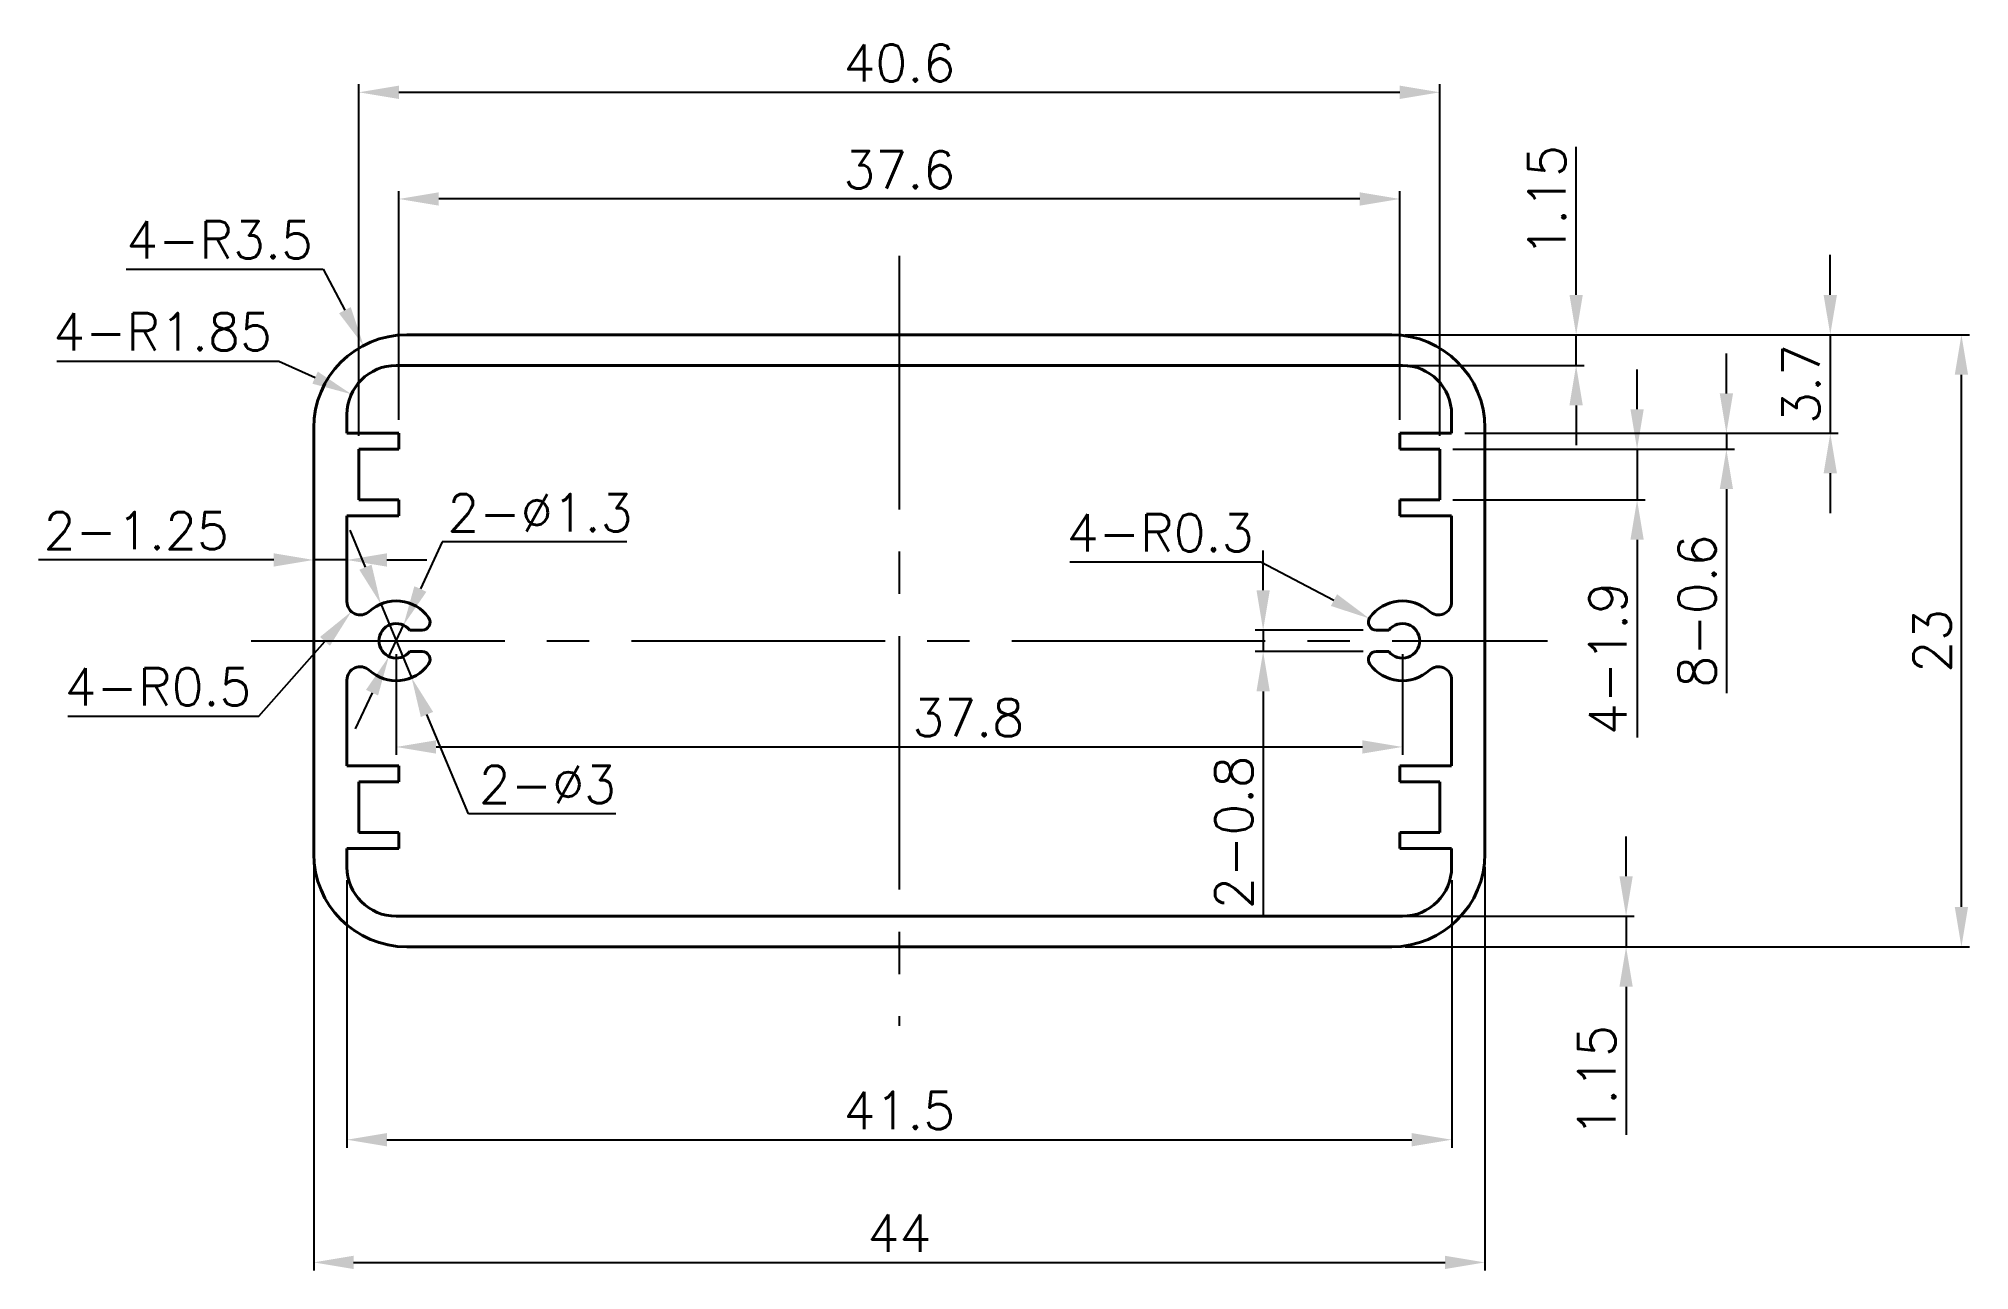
# Model space of a CAD drawing. Header units: millimetres. Extents: x 174.8 to 247.3, y 150.7 to 197.
import ezdxf

# ---------------------------------------------------------------- set-up
doc = ezdxf.new("R2010")
doc.units = ezdxf.units.MM
doc.header["$LTSCALE"] = 0.5
doc.linetypes.add('CENTER2', pattern=[28.575, 19.05, -3.175, 3.175, -3.175])
doc.layers.get('0').update_dxf_attribs({"lineweight": 40})
doc.layers.add('图层3', color=1, linetype='CENTER2')
doc.layers.add('标注', color=7, linetype='Continuous', lineweight=25)
doc.styles.get("Standard").update_dxf_attribs({"font": 'txt.shx'})
doc.dimstyles.new('比例2-1', dxfattribs={"dimtxt": 1.4, "dimasz": 1.5, "dimexe": 0.3, "dimexo": 0.5, "dimgap": 0.4, "dimtad": 1, "dimdec": 3, "dimdsep": 46, "dimtxsty": 'Standard', "dimcen": 0, "dimclrd": 5, "dimclre": 5, "dimadec": 3, "dimazin": 2, "dimtfac": 1, "dimtdec": 3, "dimtmove": 0, "dimatfit": 3, "dimfxl": 0, "dimarcsym": 0})
doc.dimstyles.new('比例2-1$3', dxfattribs={"dimtxt": 1.4, "dimasz": 1.5, "dimexe": 0.3, "dimexo": 0.5, "dimgap": 0.4, "dimtad": 1, "dimtih": 1, "dimtoh": 1, "dimdec": 3, "dimdsep": 46, "dimtxsty": 'Standard', "dimcen": 0, "dimclrd": 5, "dimclre": 5, "dimadec": 3, "dimazin": 2, "dimtfac": 1, "dimtdec": 3, "dimtmove": 0, "dimatfit": 3, "dimfxl": 0, "dimarcsym": 0})
doc.dimstyles.new('比例2-1$4', dxfattribs={"dimtxt": 1.4, "dimasz": 1.5, "dimexe": 0.3, "dimexo": 0.5, "dimgap": 0.4, "dimtad": 1, "dimtih": 1, "dimtoh": 1, "dimdec": 3, "dimdsep": 46, "dimtxsty": 'Standard', "dimcen": 0, "dimclrd": 5, "dimclre": 5, "dimadec": 3, "dimazin": 2, "dimtfac": 1, "dimtdec": 3, "dimtofl": 0, "dimtmove": 0, "dimatfit": 3, "dimfxl": 0, "dimarcsym": 0})

# ---------------------------------------------------------------- blocks, each defined once
blk = doc.blocks.new('*D0')
at = {"layer": 'Defpoints', "color": 0}
for p in [(185.151, 166.346), (229.151, 166.346), (229.151, 150.987)]:
    blk.add_point(p, dxfattribs=at)
at = {"layer": '标注', "color": 5, "lineweight": -2}
for p, q in [((185.151, 165.846), (185.151, 150.687)), ((229.151, 165.846), (229.151, 150.687)), ((186.651, 150.987), (227.651, 150.987))]:
    blk.add_line(p, q, dxfattribs=at)
at = {"layer": '标注', "color": 5}
for points in [[(186.651, 151.237), (186.651, 150.737), (185.151, 150.987)], [(227.651, 151.237), (227.651, 150.737), (229.151, 150.987)]]:
    blk.add_solid(points, dxfattribs=at)
at = {"layer": '标注', "color": 0, "insert": (207.151, 152.087), "char_height": 1.4, "attachment_point": 5}
blk.add_mtext('44', dxfattribs=at)
blk = doc.blocks.new('*D1')
at = {"layer": 'Defpoints', "color": 0}
for p in [(225.651, 185.846), (247.05, 185.846), (225.651, 162.846)]:
    blk.add_point(p, dxfattribs=at)
at = {"layer": '标注', "color": 5, "lineweight": -2}
for p, q in [((226.151, 185.846), (247.35, 185.846)), ((247.05, 164.346), (247.05, 184.346)), ((226.151, 162.846), (247.35, 162.846))]:
    blk.add_line(p, q, dxfattribs=at)
at = {"layer": '标注', "color": 5}
for points in [[(246.8, 184.346), (247.3, 184.346), (247.05, 185.846)], [(246.8, 164.346), (247.3, 164.346), (247.05, 162.846)]]:
    blk.add_solid(points, dxfattribs=at)
at = {"layer": '标注', "color": 0, "insert": (245.95, 174.346), "char_height": 1.4, "attachment_point": 5, "rotation": 90}
blk.add_mtext('23', dxfattribs=at)
blk = doc.blocks.new('*D2')
at = {"layer": 'Defpoints', "color": 0}
for p in [(188.351, 190.951), (188.351, 182.146), (225.951, 182.146)]:
    blk.add_point(p, dxfattribs=at)
at = {"layer": '标注', "color": 5, "lineweight": -2}
for p, q in [((188.351, 182.646), (188.351, 191.251)), ((224.451, 190.951), (189.851, 190.951)), ((225.951, 182.646), (225.951, 191.251))]:
    blk.add_line(p, q, dxfattribs=at)
at = {"layer": '标注', "color": 5}
for points in [[(189.851, 191.201), (189.851, 190.701), (188.351, 190.951)], [(224.451, 191.201), (224.451, 190.701), (225.951, 190.951)]]:
    blk.add_solid(points, dxfattribs=at)
at = {"layer": '标注', "color": 0, "insert": (207.151, 192.051), "char_height": 1.4, "attachment_point": 5}
blk.add_mtext('37.6', dxfattribs=at)
blk = doc.blocks.new('*D3')
at = {"layer": 'Defpoints', "color": 0}
for p in [(186.401, 165.846), (227.901, 165.846), (227.901, 155.598)]:
    blk.add_point(p, dxfattribs=at)
at = {"layer": '标注', "color": 5, "lineweight": -2}
for p, q in [((186.401, 165.346), (186.401, 155.298)), ((227.901, 165.346), (227.901, 155.298)), ((187.901, 155.598), (226.401, 155.598))]:
    blk.add_line(p, q, dxfattribs=at)
at = {"layer": '标注', "color": 5}
for points in [[(187.901, 155.848), (187.901, 155.348), (186.401, 155.598)], [(226.401, 155.848), (226.401, 155.348), (227.901, 155.598)]]:
    blk.add_solid(points, dxfattribs=at)
at = {"layer": '标注', "color": 0, "insert": (207.151, 156.698), "char_height": 1.4, "attachment_point": 5}
blk.add_mtext('41.5', dxfattribs=at)
blk = doc.blocks.new('*D4')
at = {"layer": 'Defpoints', "color": 0}
for p in [(186.568, 183.614), (188.251, 182.846)]:
    blk.add_point(p, dxfattribs=at)
at = {"layer": '标注', "color": 5, "lineweight": -2}
for p, q in [((175.505, 184.86), (183.838, 184.86)), ((183.838, 184.86), (185.203, 184.237))]:
    blk.add_line(p, q, dxfattribs=at)
at = {"layer": '标注', "color": 5}
blk.add_solid([(185.307, 184.464), (185.099, 184.01), (186.568, 183.614)], dxfattribs=at)
at = {"layer": '标注', "color": 0, "insert": (179.472, 185.96), "char_height": 1.4, "attachment_point": 5}
blk.add_mtext('4-R1.85', dxfattribs=at)
blk = doc.blocks.new('*D5')
at = {"layer": 'Defpoints', "color": 0}
for p in [(187.022, 185.444), (188.651, 182.346)]:
    blk.add_point(p, dxfattribs=at)
at = {"layer": '标注', "color": 5, "lineweight": -2}
for p, q in [((178.112, 188.316), (185.512, 188.316)), ((185.512, 188.316), (186.324, 186.772))]:
    blk.add_line(p, q, dxfattribs=at)
at = {"layer": '标注', "color": 5}
blk.add_solid([(186.545, 186.888), (186.103, 186.656), (187.022, 185.444)], dxfattribs=at)
at = {"layer": '标注', "color": 0, "insert": (181.612, 189.416), "char_height": 1.4, "attachment_point": 5}
blk.add_mtext('4-R3.5', dxfattribs=at)
blk = doc.blocks.new('*D6')
at = {"layer": 'Defpoints', "color": 0}
for p in [(225.651, 185.846), (225.651, 184.696), (232.576, 184.696)]:
    blk.add_point(p, dxfattribs=at)
at = {"layer": '标注', "color": 5, "lineweight": -2}
for p, q in [((232.576, 187.346), (232.576, 192.913)), ((226.151, 185.846), (232.876, 185.846)), ((232.576, 184.696), (232.576, 185.846)), ((226.151, 184.696), (232.876, 184.696)), ((232.576, 183.196), (232.576, 181.696))]:
    blk.add_line(p, q, dxfattribs=at)
at = {"layer": '标注', "color": 5}
for points in [[(232.326, 187.346), (232.826, 187.346), (232.576, 185.846)], [(232.326, 183.196), (232.826, 183.196), (232.576, 184.696)]]:
    blk.add_solid(points, dxfattribs=at)
at = {"layer": '标注', "color": 0, "insert": (231.476, 190.88), "char_height": 1.4, "attachment_point": 5, "rotation": 90}
blk.add_mtext('1.15', dxfattribs=at)
blk = doc.blocks.new('*D7')
at = {"layer": 'Defpoints', "color": 0}
for p in [(225.651, 163.996), (234.453, 163.996), (225.651, 162.846)]:
    blk.add_point(p, dxfattribs=at)
at = {"layer": '标注', "color": 5, "lineweight": -2}
for p, q in [((234.453, 165.496), (234.453, 166.996)), ((226.151, 163.996), (234.753, 163.996)), ((234.453, 163.996), (234.453, 162.846)), ((226.151, 162.846), (234.753, 162.846)), ((234.453, 161.346), (234.453, 155.78))]:
    blk.add_line(p, q, dxfattribs=at)
at = {"layer": '标注', "color": 5}
for points in [[(234.203, 165.496), (234.703, 165.496), (234.453, 163.996)], [(234.203, 161.346), (234.703, 161.346), (234.453, 162.846)]]:
    blk.add_solid(points, dxfattribs=at)
at = {"layer": '标注', "color": 0, "insert": (233.353, 157.813), "char_height": 1.4, "attachment_point": 5, "rotation": 90}
blk.add_mtext('1.15', dxfattribs=at)
blk = doc.blocks.new('*D8')
at = {"layer": 'Defpoints', "color": 0}
for p in [(185.151, 177.385), (185.151, 177.385), (186.401, 177.385)]:
    blk.add_point(p, dxfattribs=at)
at = {"layer": '标注', "color": 5, "lineweight": -2}
for p, q in [((185.151, 177.885), (185.151, 177.685)), ((186.401, 177.885), (186.401, 177.685)), ((183.651, 177.385), (174.818, 177.385)), ((186.401, 177.385), (185.151, 177.385)), ((187.901, 177.385), (189.401, 177.385))]:
    blk.add_line(p, q, dxfattribs=at)
at = {"layer": '标注', "color": 5}
for points in [[(183.651, 177.635), (183.651, 177.135), (185.151, 177.385)], [(187.901, 177.635), (187.901, 177.135), (186.401, 177.385)]]:
    blk.add_solid(points, dxfattribs=at)
at = {"layer": '标注', "color": 0, "insert": (178.484, 178.485), "char_height": 1.4, "attachment_point": 5}
blk.add_mtext('2-1.25', dxfattribs=at)
blk = doc.blocks.new('*D9')
at = {"layer": 'Defpoints', "color": 0}
for p in [(225.651, 185.846), (227.901, 182.146), (242.124, 182.146)]:
    blk.add_point(p, dxfattribs=at)
at = {"layer": '标注', "color": 5, "lineweight": -2}
for p, q in [((242.124, 187.346), (242.124, 188.846)), ((226.151, 185.846), (242.424, 185.846)), ((242.124, 185.846), (242.124, 182.146)), ((228.401, 182.146), (242.424, 182.146)), ((242.124, 180.646), (242.124, 179.146))]:
    blk.add_line(p, q, dxfattribs=at)
at = {"layer": '标注', "color": 5}
for points in [[(241.874, 187.346), (242.374, 187.346), (242.124, 185.846)], [(241.874, 180.646), (242.374, 180.646), (242.124, 182.146)]]:
    blk.add_solid(points, dxfattribs=at)
at = {"layer": '标注', "color": 0, "insert": (241.024, 183.996), "char_height": 1.4, "attachment_point": 5, "rotation": 90}
blk.add_mtext('3.7', dxfattribs=at)
blk = doc.blocks.new('*D10')
at = {"layer": 'Defpoints', "color": 0}
for p in [(227.451, 181.546), (227.451, 179.646), (234.866, 179.646)]:
    blk.add_point(p, dxfattribs=at)
at = {"layer": '标注', "color": 5, "lineweight": -2}
for p, q in [((234.866, 183.046), (234.866, 184.546)), ((227.951, 181.546), (235.166, 181.546)), ((234.866, 181.546), (234.866, 179.646)), ((227.951, 179.646), (235.166, 179.646)), ((234.866, 178.146), (234.866, 170.713))]:
    blk.add_line(p, q, dxfattribs=at)
at = {"layer": '标注', "color": 5}
for points in [[(234.616, 183.046), (235.116, 183.046), (234.866, 181.546)], [(234.616, 178.146), (235.116, 178.146), (234.866, 179.646)]]:
    blk.add_solid(points, dxfattribs=at)
at = {"layer": '标注', "color": 0, "insert": (233.766, 173.68), "char_height": 1.4, "attachment_point": 5, "rotation": 90}
blk.add_mtext('4-1.9', dxfattribs=at)
blk = doc.blocks.new('*D11')
at = {"layer": 'Defpoints', "color": 0}
for p in [(227.901, 182.146), (227.451, 181.546), (238.221, 181.546)]:
    blk.add_point(p, dxfattribs=at)
at = {"layer": '标注', "color": 5, "lineweight": -2}
for p, q in [((238.221, 183.646), (238.221, 185.146)), ((228.401, 182.146), (238.521, 182.146)), ((238.221, 182.146), (238.221, 181.546)), ((227.951, 181.546), (238.521, 181.546)), ((238.221, 180.046), (238.221, 172.38))]:
    blk.add_line(p, q, dxfattribs=at)
at = {"layer": '标注', "color": 5}
for points in [[(237.971, 183.646), (238.471, 183.646), (238.221, 182.146)], [(237.971, 180.046), (238.471, 180.046), (238.221, 181.546)]]:
    blk.add_solid(points, dxfattribs=at)
at = {"layer": '标注', "color": 0, "insert": (237.121, 175.463), "char_height": 1.4, "attachment_point": 5, "rotation": 90}
blk.add_mtext('8-0.6', dxfattribs=at)
blk = doc.blocks.new('*D12')
at = {"layer": 'Defpoints', "color": 0}
for p in [(227.451, 194.96), (186.851, 181.546), (227.451, 181.546)]:
    blk.add_point(p, dxfattribs=at)
at = {"layer": '标注', "color": 5, "lineweight": -2}
for p, q in [((186.851, 182.046), (186.851, 195.26)), ((227.451, 182.046), (227.451, 195.26)), ((188.351, 194.96), (225.951, 194.96))]:
    blk.add_line(p, q, dxfattribs=at)
at = {"layer": '标注', "color": 5}
for points in [[(188.351, 195.21), (188.351, 194.71), (186.851, 194.96)], [(225.951, 195.21), (225.951, 194.71), (227.451, 194.96)]]:
    blk.add_solid(points, dxfattribs=at)
at = {"layer": '标注', "color": 0, "insert": (207.151, 196.06), "char_height": 1.4, "attachment_point": 5}
blk.add_mtext('40.6', dxfattribs=at)
blk = doc.blocks.new('*D13')
at = {"layer": 'Defpoints', "color": 0}
for p in [(188.251, 174.346), (226.051, 174.346), (226.051, 170.358)]:
    blk.add_point(p, dxfattribs=at)
at = {"layer": '标注', "color": 5, "lineweight": -2}
for p, q in [((188.251, 173.846), (188.251, 170.058)), ((226.051, 173.846), (226.051, 170.058)), ((189.751, 170.358), (224.551, 170.358))]:
    blk.add_line(p, q, dxfattribs=at)
at = {"layer": '标注', "color": 5}
for points in [[(189.751, 170.608), (189.751, 170.108), (188.251, 170.358)], [(224.551, 170.608), (224.551, 170.108), (226.051, 170.358)]]:
    blk.add_solid(points, dxfattribs=at)
at = {"layer": '标注', "color": 0, "insert": (209.74, 171.458), "char_height": 1.4, "attachment_point": 5}
blk.add_mtext('37.8', dxfattribs=at)
blk = doc.blocks.new('*D14')
at = {"layer": 'Defpoints', "color": 0}
for p in [(186.901, 175.822), (186.569, 175.448)]:
    blk.add_point(p, dxfattribs=at)
at = {"layer": '标注', "color": 5, "lineweight": -2}
for p, q in [((183.087, 171.517), (185.575, 174.325)), ((175.92, 171.517), (183.087, 171.517))]:
    blk.add_line(p, q, dxfattribs=at)
at = {"layer": '标注', "color": 5}
blk.add_solid([(185.388, 174.491), (185.762, 174.159), (186.569, 175.448)], dxfattribs=at)
at = {"layer": '标注', "color": 0, "insert": (179.303, 172.617), "char_height": 1.4, "attachment_point": 5}
blk.add_mtext('4-R0.5', dxfattribs=at)
blk = doc.blocks.new('*D15')
at = {"layer": 'Defpoints', "color": 0}
for p in [(188.526, 174.936), (187.976, 173.757)]:
    blk.add_point(p, dxfattribs=at)
at = {"layer": '标注', "color": 5, "lineweight": -2}
for p, q in [((189.983, 178.061), (189.16, 176.295)), ((196.917, 178.061), (189.983, 178.061)), ((187.976, 173.757), (188.526, 174.936)), ((187.342, 172.398), (186.708, 171.039))]:
    blk.add_line(p, q, dxfattribs=at)
at = {"layer": '标注', "color": 5}
for points in [[(188.933, 176.401), (189.386, 176.189), (188.526, 174.936)], [(187.116, 172.504), (187.569, 172.292), (187.976, 173.757)]]:
    blk.add_solid(points, dxfattribs=at)
at = {"layer": '标注', "color": 0, "insert": (193.65, 179.161), "char_height": 1.4, "attachment_point": 5}
blk.add_mtext('2-∅1.3', dxfattribs=at)
blk = doc.blocks.new('*D16')
at = {"layer": 'Defpoints', "color": 0}
for p in [(187.673, 175.731), (188.829, 172.962)]:
    blk.add_point(p, dxfattribs=at)
at = {"layer": '标注', "color": 5, "lineweight": -2}
for p, q in [((187.095, 177.115), (186.516, 178.499)), ((187.673, 175.731), (188.829, 172.962)), ((190.965, 167.849), (189.407, 171.578)), ((196.499, 167.849), (190.965, 167.849))]:
    blk.add_line(p, q, dxfattribs=at)
at = {"layer": '标注', "color": 5}
for points in [[(187.325, 177.211), (186.864, 177.018), (187.673, 175.731)], [(189.638, 171.675), (189.177, 171.482), (188.829, 172.962)]]:
    blk.add_solid(points, dxfattribs=at)
at = {"layer": '标注', "color": 0, "insert": (193.932, 168.949), "char_height": 1.4, "attachment_point": 5}
blk.add_mtext('2-∅3', dxfattribs=at)
blk = doc.blocks.new('*D17')
at = {"layer": 'Defpoints', "color": 0}
for p in [(220.818, 174.746), (225.076, 174.746), (225.076, 173.946)]:
    blk.add_point(p, dxfattribs=at)
at = {"layer": '标注', "color": 5, "lineweight": -2}
for p, q in [((220.818, 176.246), (220.818, 177.746)), ((224.576, 174.746), (220.518, 174.746)), ((220.818, 174.746), (220.818, 173.946)), ((224.576, 173.946), (220.518, 173.946)), ((220.818, 172.446), (220.818, 164.06))]:
    blk.add_line(p, q, dxfattribs=at)
at = {"layer": '标注', "color": 5}
for points in [[(220.568, 176.246), (221.068, 176.246), (220.818, 174.746)], [(220.568, 172.446), (221.068, 172.446), (220.818, 173.946)]]:
    blk.add_solid(points, dxfattribs=at)
at = {"layer": '标注', "color": 0, "insert": (219.718, 167.143), "char_height": 1.4, "attachment_point": 5, "rotation": 90}
blk.add_mtext('2-0.8', dxfattribs=at)
blk = doc.blocks.new('*D18')
at = {"layer": 'Defpoints', "color": 0}
for p in [(224.81, 175.185), (225.076, 175.046)]:
    blk.add_point(p, dxfattribs=at)
at = {"layer": '标注', "color": 5, "lineweight": -2}
for p, q in [((213.562, 177.309), (220.729, 177.309)), ((220.729, 177.309), (223.48, 175.877))]:
    blk.add_line(p, q, dxfattribs=at)
at = {"layer": '标注', "color": 5}
blk.add_solid([(223.595, 176.099), (223.364, 175.656), (224.81, 175.185)], dxfattribs=at)
at = {"layer": '标注', "color": 0, "insert": (216.946, 178.409), "char_height": 1.4, "attachment_point": 5}
blk.add_mtext('4-R0.3', dxfattribs=at)

msp = doc.modelspace()

# ---------------------------------------------------------------- linework, layer by layer
for p, q in [((188.6509, 185.8465), (225.6509, 185.8465)), ((188.2509, 184.6965), (226.0509, 184.6965)), ((186.4009, 182.8465), (186.4009, 182.1465)), ((227.9009, 182.8465), (227.9009, 182.1465)), ((185.1509, 182.3465), (185.1509, 166.3465)), ((186.4009, 182.1465), (188.3509, 182.1465)), ((188.3509, 182.1465), (188.3509, 181.5465)), ((225.9509, 182.1465), (225.9509, 181.5465)), ((227.9009, 182.1465), (225.9509, 182.1465)), ((229.1509, 182.3465), (229.1509, 166.3465)), ((186.8509, 181.5465), (188.3509, 181.5465)), ((186.8509, 181.5465), (186.8509, 179.6465)), ((227.4509, 181.5465), (225.9509, 181.5465)), ((227.4509, 181.5465), (227.4509, 179.6465)), ((186.8509, 179.6465), (188.3509, 179.6465)), ((188.3509, 179.6465), (188.3509, 179.0465)), ((225.9509, 179.6465), (225.9509, 179.0465)), ((227.4509, 179.6465), (225.9509, 179.6465)), ((186.4009, 179.0465), (188.3509, 179.0465)), ((186.4009, 179.0465), (186.4009, 175.8221)), ((227.9009, 179.0465), (225.9509, 179.0465)), ((227.9009, 179.0465), (227.9009, 175.8221)), ((188.7633, 174.7465), (189.2256, 174.7465)), ((225.5386, 174.7465), (225.0763, 174.7465)), ((188.7633, 173.9465), (189.2256, 173.9465)), ((225.5386, 173.9465), (225.0763, 173.9465)), ((186.4009, 172.8708), (186.4009, 169.6465)), ((227.9009, 172.8708), (227.9009, 169.6465)), ((186.4009, 169.6465), (188.3509, 169.6465)), ((186.8509, 169.0465), (186.8509, 167.1465)), ((186.8509, 169.0465), (188.3509, 169.0465)), ((188.3509, 169.0465), (188.3509, 169.6465)), ((227.9009, 169.6465), (225.9509, 169.6465)), ((225.9509, 169.0465), (225.9509, 169.6465)), ((227.4509, 169.0465), (225.9509, 169.0465)), ((227.4509, 169.0465), (227.4509, 167.1465)), ((186.8509, 167.1465), (188.3509, 167.1465)), ((188.3509, 166.5465), (188.3509, 167.1465)), ((227.4509, 167.1465), (225.9509, 167.1465)), ((225.9509, 166.5465), (225.9509, 167.1465)), ((186.4009, 166.5465), (186.4009, 165.8465)), ((186.4009, 166.5465), (188.3509, 166.5465)), ((227.9009, 166.5465), (225.9509, 166.5465)), ((227.9009, 166.5465), (227.9009, 165.8465)), ((188.2509, 163.9965), (226.0509, 163.9965)), ((188.6509, 162.8465), (225.6509, 162.8465))]:
    msp.add_line(p, q)
for centre, radius, start, end in [((188.6509, 182.3465), 3.5, 90, 180), ((225.6509, 182.3465), 3.5, 0, 90), ((188.2509, 182.8465), 1.85, 90, 180), ((226.0509, 182.8465), 1.85, 0, 90), ((186.9009, 175.8221), 0.5, 180, 312.45415), ((188.2509, 174.3465), 1.5, 35.685335, 132.45415), ((226.0509, 174.3465), 1.5, 47.54585, 144.314665), ((227.4009, 175.8221), 0.5, 227.54585, 0), ((188.2509, 174.3465), 0.65, 37.979872, 322.020128), ((189.2256, 175.0465), 0.3, 270, 35.685335), ((225.0763, 175.0465), 0.3, 144.314665, 270), ((226.0509, 174.3465), 0.65, 217.979872, 142.020128), ((186.9009, 172.8708), 0.5, 47.54585, 180), ((188.2509, 174.3465), 1.5, 227.54585, 324.314665), ((189.2256, 173.6465), 0.3, 324.314665, 90), ((225.0763, 173.6465), 0.3, 90, 215.685335), ((226.0509, 174.3465), 1.5, 215.685335, 312.45415), ((227.4009, 172.8708), 0.5, 0, 132.45415), ((188.6509, 166.3465), 3.5, 180, 270), ((225.6509, 166.3465), 3.5, 270, 0), ((188.2509, 165.8465), 1.85, 180, 270), ((226.0509, 165.8465), 1.85, 270, 360)]:
    msp.add_arc(centre, radius, start, end)
at = {"layer": '图层3'}
for p, q in [((207.1509, 188.8121), (207.1509, 159.8809)), ((182.8009, 174.3465), (231.501, 174.3465))]:
    msp.add_line(p, q, dxfattribs=at)

# ---------------------------------------------------------------- dimensions: what is measured, and where the dimension line sits
at = {"layer": '标注'}
for base, p1, p2, picture, middle in [((227.4509, 194.9595), (186.8509, 181.5465), (227.4509, 181.5465), '*D12', (207.1509, 196.0595)), ((188.3509, 190.9508), (225.9509, 182.1465), (188.3509, 182.1465), '*D2', (207.1509, 192.0508)), ((229.1509, 150.9867), (185.1509, 166.3465), (229.1509, 166.3465), '*D0', (207.1509, 152.0867)), ((227.9009, 155.598), (186.4009, 165.8465), (227.9009, 165.8465), '*D3', (207.1509, 156.698))]:
    dim = msp.add_linear_dim(base=base, p1=p1, p2=p2, dimstyle='比例2-1', dxfattribs=at)
    dim.commit()
    dim.dimension.update_dxf_attribs({"geometry": picture, "text_midpoint": middle})
for base, p1, p2, picture, middle in [((232.5755, 184.6965), (225.6509, 185.8465), (225.6509, 184.6965), '*D6', (232.5755, 190.8798)), ((234.4534, 163.9965), (225.6509, 162.8465), (225.6509, 163.9965), '*D7', (234.4534, 157.8131))]:
    dim = msp.add_linear_dim(base=base, p1=p1, p2=p2, angle=90, dimstyle='比例2-1', dxfattribs=at)
    dim.commit()
    dim.dimension.update_dxf_attribs({"geometry": picture, "text_midpoint": middle, "dimtype": 128})
for center, mpoint, picture, middle in [((188.6509, 182.3465), (187.0222, 185.4444), '*D5', (181.6122, 188.3164)), ((225.0763, 175.0465), (224.8101, 175.185), '*D18', (216.9456, 177.3088)), ((186.9009, 175.8221), (186.5694, 175.4478), '*D14', (179.3035, 171.5168))]:
    dim = msp.add_radius_dim(center=center, mpoint=mpoint, text='4-<>', dimstyle='比例2-1$4', dxfattribs=at)
    dim.commit()
    dim.dimension.update_dxf_attribs({"geometry": picture, "text_midpoint": middle, "dimtype": 132})
for base, p1, p2, picture, middle in [((242.1241, 182.1465), (225.6509, 185.8465), (227.9009, 182.1465), '*D9', (241.0241, 183.9965)), ((247.0498, 185.8465), (225.6509, 162.8465), (225.6509, 185.8465), '*D1', (245.9498, 174.3465))]:
    dim = msp.add_linear_dim(base=base, p1=p1, p2=p2, angle=90, dimstyle='比例2-1', dxfattribs=at)
    dim.commit()
    dim.dimension.update_dxf_attribs({"geometry": picture, "text_midpoint": middle})
dim = msp.add_radius_dim(center=(188.2509, 182.8465), mpoint=(186.5678, 183.6144), text='4-<>', dimstyle='比例2-1$4', dxfattribs=at)
dim.commit()
dim.dimension.update_dxf_attribs({"geometry": '*D4', "text_midpoint": (179.4718, 185.9596)})
for base, p1, p2, text, picture, middle in [((238.2211, 181.5465), (227.9009, 182.1465), (227.4509, 181.5465), '8-<>', '*D11', (237.1211, 175.4631)), ((234.866, 179.6465), (227.4509, 181.5465), (227.4509, 179.6465), '4-<>', '*D10', (233.766, 173.6798))]:
    dim = msp.add_linear_dim(base=base, p1=p1, p2=p2, angle=90, text=text, dimstyle='比例2-1', dxfattribs=at)
    dim.commit()
    dim.dimension.update_dxf_attribs({"geometry": picture, "text_midpoint": middle})
for p1, p2, picture, middle in [((187.9762, 173.7574), (188.5257, 174.9356), '*D15', (193.6499, 178.0608)), ((187.6727, 175.7305), (188.8292, 172.9624), '*D16', (193.932, 167.8491))]:
    dim = msp.add_diameter_dim_2p(p1=p1, p2=p2, text='2-<>', dimstyle='比例2-1$3', dxfattribs=at)
    dim.commit()
    dim.dimension.update_dxf_attribs({"geometry": picture, "text_midpoint": middle, "dimtype": 131})
dim = msp.add_linear_dim(base=(185.1509, 177.3852), p1=(186.4009, 177.3852), p2=(185.1509, 177.3852), text='2-<>', dimstyle='比例2-1', dxfattribs=at)
dim.commit()
dim.dimension.update_dxf_attribs({"geometry": '*D8', "text_midpoint": (178.4843, 178.4852)})
dim = msp.add_linear_dim(base=(220.8181, 174.7465), p1=(225.0763, 173.9465), p2=(225.0763, 174.7465), angle=90, text='2-<>', dimstyle='比例2-1', dxfattribs=at)
dim.commit()
dim.dimension.update_dxf_attribs({"geometry": '*D17', "text_midpoint": (220.8181, 167.1429), "dimtype": 128})
dim = msp.add_linear_dim(base=(226.0509, 170.3579), p1=(188.2509, 174.3465), p2=(226.0509, 174.3465), dimstyle='比例2-1', dxfattribs=at)
dim.commit()
dim.dimension.update_dxf_attribs({"geometry": '*D13', "text_midpoint": (209.7397, 170.3579), "dimtype": 128})

doc.saveas('drawing.dxf')
